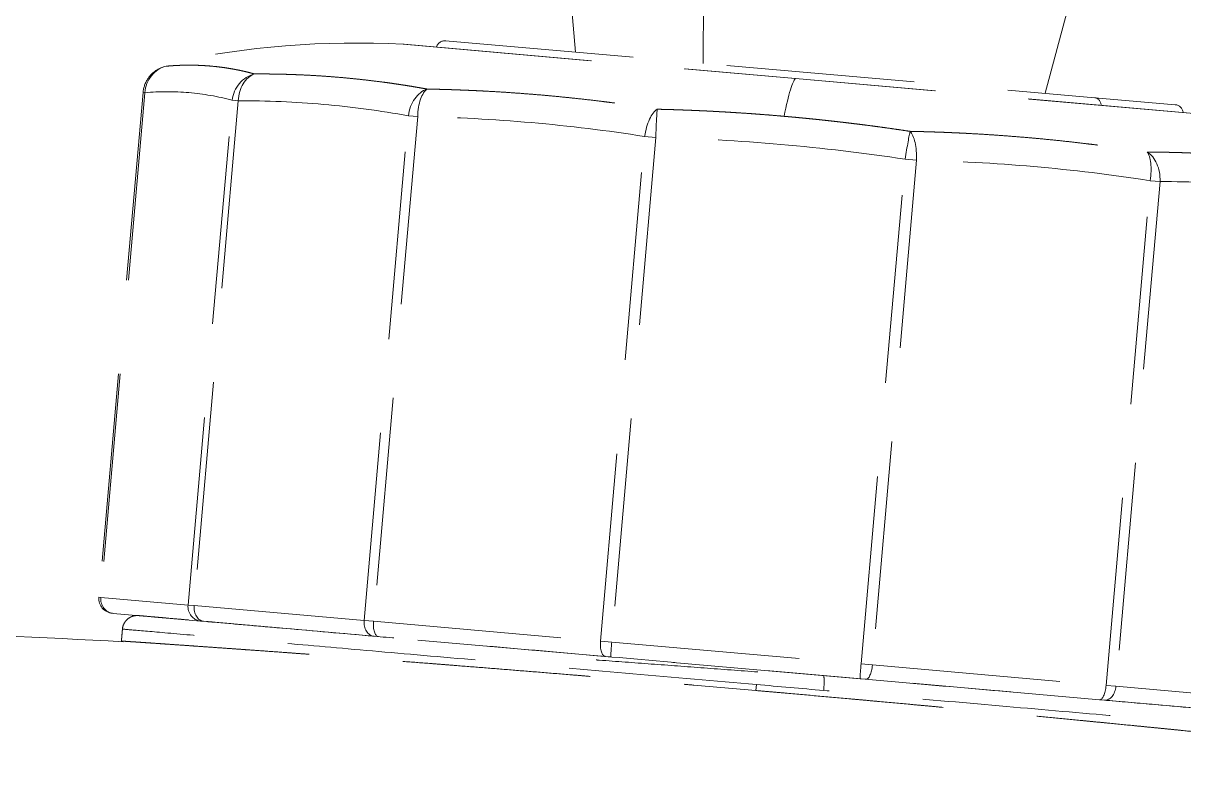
# Model space of a CAD drawing. Header units: millimetres. Extents: x 2433 to 4809, y -10272 to -6912.
# Drawn here: x 3956.96 to 3996.14, y -8228.94 to -8203.85 of the extents above; entities that cross this region are included whole.
import ezdxf

# ---------------------------------------------------------------- set-up
doc = ezdxf.new("R2010")
doc.units = ezdxf.units.MM
doc.linetypes.add('HIDDEN', pattern=[9.525, 6.35, -3.175])
doc.linetypes.add('HIDDEN2', pattern=[4.7625, 3.175, -1.5875])
doc.layers.add('HIDDEN', color=252, linetype='HIDDEN2', lineweight=13)

msp = doc.modelspace()

# ---------------------------------------------------------------- linework, layer by layer
at = {"layer": 'HIDDEN', "linetype": 'HIDDEN', "lineweight": 18, "extrusion": (-1, -2.22045e-16, 0)}
for p, q in [((3975.34, -8201.716), (3975.612, -8204.828)), ((3979.915, -8205.205), (3979.936, -8202.118)), ((3991.466, -8206.215), (3992.275, -8203.197)), ((3969.786, -8204.56), (3983.035, -8205.719)), ((3969.82, -8204.562), (3983.036, -8205.718)), ((3971.226, -8204.444), (3993.145, -8206.362)), ((3997.25, -8206.963), (3983.035, -8205.719)), ((3997.216, -8206.959), (3983.036, -8205.718)), ((3961.01, -8206.188), (3959.52, -8223.218)), ((3961.073, -8206.194), (3959.583, -8223.224)), ((3961.01, -8206.188), (3961.01, -8206.188)), ((3961.01, -8206.188), (3961.073, -8206.194)), ((3962.53, -8223.482), (3964.02, -8206.451)), ((3964.224, -8206.469), (3962.734, -8223.499)), ((3964.02, -8206.451), (3964.224, -8206.469)), ((3995.852, -8206.599), (3993.145, -8206.362)), ((3968.476, -8224.002), (3969.966, -8206.972)), ((3970.281, -8206.999), (3968.791, -8224.029)), ((3969.966, -8206.972), (3970.281, -8206.999)), ((3976.454, -8224.7), (3977.944, -8207.67)), ((3978.322, -8207.703), (3976.832, -8224.733)), ((3978.322, -8207.703), (3977.944, -8207.67)), ((3985.249, -8225.469), (3986.738, -8208.439)), ((3987.122, -8208.473), (3985.632, -8225.503)), ((3986.738, -8208.439), (3987.122, -8208.473)), ((3993.521, -8226.193), (3995.011, -8209.163)), ((3995.342, -8209.192), (3993.852, -8226.222)), ((3995.011, -8209.163), (3995.342, -8209.192)), ((3959.52, -8223.218), (3959.583, -8223.224)), ((3959.583, -8223.224), (3962.53, -8223.482)), ((3960.006, -8223.763), (3959.974, -8223.76)), ((3962.953, -8224.02), (3960.006, -8223.763)), ((3962.53, -8223.482), (3962.734, -8223.499)), ((3962.734, -8223.499), (3968.476, -8224.002)), ((3963.055, -8224.029), (3962.953, -8224.02)), ((3968.797, -8224.532), (3963.055, -8224.029)), ((3968.476, -8224.002), (3968.791, -8224.029)), ((3968.791, -8224.029), (3976.454, -8224.7)), ((3968.955, -8224.546), (3968.797, -8224.532)), ((3976.617, -8225.216), (3968.955, -8224.546)), ((3976.832, -8224.733), (3976.454, -8224.7)), ((3976.832, -8224.733), (3985.249, -8225.469)), ((3976.806, -8225.232), (3976.617, -8225.216)), ((3985.222, -8225.969), (3976.806, -8225.232)), ((3985.249, -8225.469), (3985.632, -8225.503)), ((3985.632, -8225.503), (3993.521, -8226.193)), ((3985.222, -8225.969), (3985.414, -8225.986)), ((3993.303, -8226.676), (3985.414, -8225.986)), ((3981.698, -8226.365), (3981.716, -8226.164)), ((3993.521, -8226.193), (3993.852, -8226.222)), ((3993.852, -8226.222), (4000.013, -8226.761)), ((3993.469, -8226.69), (3993.303, -8226.676)), ((3999.629, -8227.229), (3993.469, -8226.69))]:
    msp.add_line(p, q, dxfattribs=at)
at = {"layer": 'HIDDEN', "linetype": 'HIDDEN', "lineweight": 18}
for centre, radius, start, end in [((3968.204, -8234.518), 30, 86.9761, 102.1317), ((3969.733, -8205.558), 1, 85, 86.9761), ((3971.2, -8204.743), 0.3, 85, 163.42), ((3962.006, -8206.275), 1, 145.8337, 175), ((3995.826, -8206.898), 0.3, 6.58, 85), ((3960.018, -8223.262), 0.5, 175, 265)]:
    msp.add_arc(centre, radius, start, end, dxfattribs=at)
for centre, major_axis, ratio, start_param, end_param in [((3962.006, -8206.275), (-0.091, 0.996), 0.934915, 0.139478, 1.403955), ((3962.006, -8206.275), (0.827, -0.562), 0.997401, 2.387272, 3.141592), ((3964.953, -8206.533), (0.262, 0.965), 0.934915, 0.473161, 1.737638), ((3964.953, -8206.533), (-0.005, 1), 0.730097, 0.23892, 1.503397), ((3980.458, -8235.59), (-2.615, -29.886), 0.035181, 3.176082, 3.439064), ((3970.695, -8207.035), (0.178, 0.984), 0.730097, 0.373719, 1.638196), ((3970.695, -8207.035), (0.018, 1), 0.414127, 0.277636, 1.542113), ((3993.119, -8206.661), (0.026, 0.299), 0.780102, 4.914499, 6.283185), ((3978.357, -8207.706), (0.156, 0.988), 0.414127, 0.335003, 1.59948), ((3978.357, -8207.706), (0.024, 1), 0.035111, 0.304105, 1.568582), ((3986.774, -8208.442), (0.15, 0.989), 0.035111, 0.308534, 1.573011), ((3986.774, -8208.442), (0.02, 1), 0.349251, 4.688892, 5.953369), ((3994.663, -8209.132), (0.001, 1), 0.680442, 4.653824, 5.918301), ((3994.663, -8209.132), (0.154, 0.988), 0.349251, 4.735886, 6.000363), ((3960.049, -8223.265), (-0.044, -0.498), 0.936771, 4.712389, 6.283185), ((3962.996, -8223.522), (-0.044, -0.498), 0.936771, 4.712389, 6.283185), ((3963.099, -8223.531), (-0.044, -0.498), 0.731546, 4.712389, 6.283185), ((3968.84, -8224.034), (-0.044, -0.498), 0.731546, 4.712389, 6.283185), ((3968.998, -8224.047), (-0.044, -0.498), 0.414949, 4.712389, 6.283185), ((3976.66, -8224.718), (-0.044, -0.498), 0.414949, 4.712389, 6.283185), ((3976.85, -8224.734), (-0.044, -0.498), 0.035181, 4.712389, 6.283185), ((3985.266, -8225.471), (-0.044, -0.498), 0.035181, 4.712389, 6.283185), ((3985.458, -8225.488), (-0.044, -0.498), 0.349944, 0, 1.570796), ((3983.934, -8226.358), (-0.044, -0.498), 0.105138, 1.570796, 3.141593), ((3993.347, -8226.178), (-0.044, -0.498), 0.349944, 0, 1.570796), ((3993.512, -8226.192), (-0.044, -0.498), 0.681792, 0, 1.570796)]:
    msp.add_ellipse(centre, major_axis=major_axis, ratio=ratio, start_param=start_param, end_param=end_param, dxfattribs=at)
for points, knots in [([(3961.787, -8205.301), (3961.802, -8205.299), (3961.832, -8205.297), (3961.877, -8205.293), (3961.922, -8205.289), (3961.967, -8205.286), (3962.012, -8205.283), (3962.057, -8205.28), (3962.102, -8205.277), (3962.147, -8205.275), (3962.191, -8205.273), (3962.236, -8205.271), (3962.281, -8205.27), (3962.325, -8205.268), (3962.37, -8205.267), (3962.415, -8205.266), (3962.459, -8205.266), (3962.504, -8205.265), (3962.597, -8205.265), (3962.737, -8205.266), (3962.926, -8205.272), (3963.114, -8205.282), (3963.301, -8205.296), (3963.488, -8205.315), (3963.673, -8205.337), (3963.859, -8205.364), (3964.009, -8205.389), (3964.125, -8205.411), (3964.207, -8205.427), (3964.288, -8205.443), (3964.37, -8205.461), (3964.451, -8205.479), (3964.532, -8205.499), (3964.613, -8205.519), (3964.694, -8205.54), (3964.748, -8205.555), (3964.775, -8205.562)], [0, 0, 0, 0, 0.014759, 0.029506, 0.044243, 0.05897, 0.07369, 0.088402, 0.103107, 0.117807, 0.132503, 0.147195, 0.161885, 0.176573, 0.191261, 0.20595, 0.22064, 0.235333, 0.250029, 0.312597, 0.37507, 0.43753, 0.500059, 0.56257, 0.625013, 0.687472, 0.750029, 0.777777, 0.805516, 0.833253, 0.860994, 0.888747, 0.916517, 0.944311, 0.972137, 1, 1, 1, 1]), ([(3964.775, -8205.562), (3964.804, -8205.562), (3964.862, -8205.562), (3964.949, -8205.562), (3965.036, -8205.562), (3965.122, -8205.562), (3965.209, -8205.563), (3965.295, -8205.563), (3965.382, -8205.564), (3965.468, -8205.566), (3965.554, -8205.567), (3965.641, -8205.569), (3965.727, -8205.571), (3965.813, -8205.573), (3965.899, -8205.576), (3965.985, -8205.579), (3966.072, -8205.582), (3966.158, -8205.585), (3966.337, -8205.592), (3966.61, -8205.605), (3966.976, -8205.626), (3967.34, -8205.652), (3967.705, -8205.682), (3968.069, -8205.716), (3968.432, -8205.754), (3968.795, -8205.796), (3969.09, -8205.834), (3969.318, -8205.865), (3969.478, -8205.888), (3969.638, -8205.911), (3969.798, -8205.936), (3969.958, -8205.961), (3970.119, -8205.987), (3970.279, -8206.015), (3970.439, -8206.043), (3970.545, -8206.062), (3970.599, -8206.072)], [0, 0, 0, 0, 0.014755, 0.0295, 0.044234, 0.058958, 0.073674, 0.088383, 0.103085, 0.117782, 0.132474, 0.147163, 0.161849, 0.176534, 0.191218, 0.205903, 0.22059, 0.235279, 0.249971, 0.312524, 0.374981, 0.437426, 0.499941, 0.562466, 0.624924, 0.687398, 0.749971, 0.777727, 0.805473, 0.833216, 0.860964, 0.888723, 0.916499, 0.9443, 0.972131, 1, 1, 1, 1]), ([(3964.02, -8206.451), (3963.537, -8206.32), (3963.049, -8206.235), (3962.066, -8206.149), (3961.571, -8206.148), (3961.073, -8206.194)], [0, 0, 0, 0, 0.5, 0.5, 1, 1, 1, 1]), ([(3970.599, -8206.072), (3970.637, -8206.072), (3970.714, -8206.074), (3970.829, -8206.076), (3970.945, -8206.079), (3971.06, -8206.081), (3971.175, -8206.085), (3971.29, -8206.088), (3971.405, -8206.091), (3971.52, -8206.095), (3971.634, -8206.099), (3971.749, -8206.104), (3971.864, -8206.108), (3971.978, -8206.113), (3972.093, -8206.118), (3972.208, -8206.123), (3972.322, -8206.128), (3972.437, -8206.134), (3972.676, -8206.147), (3973.039, -8206.167), (3973.526, -8206.199), (3974.013, -8206.236), (3974.499, -8206.276), (3974.985, -8206.321), (3975.47, -8206.369), (3975.955, -8206.422), (3976.349, -8206.469), (3976.654, -8206.507), (3976.869, -8206.534), (3977.083, -8206.563), (3977.298, -8206.592), (3977.512, -8206.622), (3977.726, -8206.653), (3977.941, -8206.685), (3978.155, -8206.718), (3978.298, -8206.74), (3978.37, -8206.752)], [0, 0, 0, 0, 0.014755, 0.0295, 0.044234, 0.058958, 0.073674, 0.088383, 0.103085, 0.117782, 0.132474, 0.147163, 0.161849, 0.176534, 0.191218, 0.205903, 0.22059, 0.235279, 0.249971, 0.312524, 0.374981, 0.437426, 0.499941, 0.562466, 0.624924, 0.687398, 0.749971, 0.777727, 0.805473, 0.833216, 0.860964, 0.888723, 0.916499, 0.9443, 0.972131, 1, 1, 1, 1]), ([(3969.966, -8206.972), (3969.018, -8206.8), (3968.064, -8206.674), (3966.148, -8206.506), (3965.188, -8206.464), (3964.224, -8206.469)], [0, 0, 0, 0, 0.5, 0.5, 1, 1, 1, 1]), ([(3978.37, -8206.752), (3978.412, -8206.753), (3978.496, -8206.755), (3978.623, -8206.758), (3978.749, -8206.761), (3978.875, -8206.765), (3979.001, -8206.769), (3979.127, -8206.774), (3979.253, -8206.778), (3979.379, -8206.783), (3979.505, -8206.788), (3979.631, -8206.793), (3979.757, -8206.799), (3979.883, -8206.804), (3980.009, -8206.81), (3980.134, -8206.816), (3980.26, -8206.823), (3980.386, -8206.83), (3980.549, -8206.839), (3980.75, -8206.85), (3980.988, -8206.865), (3981.225, -8206.88), (3981.463, -8206.896), (3981.7, -8206.913), (3981.938, -8206.931), (3982.175, -8206.95), (3982.412, -8206.969), (3982.571, -8206.983), (3982.65, -8206.99)], [0, 0, 0, 0, 0.029514, 0.059006, 0.088477, 0.11793, 0.147365, 0.176786, 0.206194, 0.235591, 0.264979, 0.29436, 0.323736, 0.353109, 0.382481, 0.411855, 0.441231, 0.470612, 0.500001, 0.555645, 0.611232, 0.666779, 0.722298, 0.777805, 0.833314, 0.88884, 0.944397, 1, 1, 1, 1]), ([(3977.944, -8207.67), (3976.676, -8207.47), (3975.402, -8207.316), (3972.845, -8207.092), (3971.565, -8207.022), (3970.281, -8206.999)], [0, 0, 0, 0, 0.5, 0.5, 1, 1, 1, 1]), ([(3982.65, -8206.99), (3982.694, -8206.994), (3982.783, -8207.002), (3982.917, -8207.014), (3983.05, -8207.026), (3983.184, -8207.039), (3983.317, -8207.052), (3983.45, -8207.065), (3983.583, -8207.078), (3983.716, -8207.092), (3983.85, -8207.105), (3983.983, -8207.12), (3984.116, -8207.134), (3984.249, -8207.149), (3984.382, -8207.164), (3984.515, -8207.179), (3984.649, -8207.194), (3984.816, -8207.214), (3985.018, -8207.239), (3985.254, -8207.268), (3985.49, -8207.298), (3985.726, -8207.329), (3985.962, -8207.361), (3986.198, -8207.394), (3986.433, -8207.428), (3986.67, -8207.463), (3986.827, -8207.486), (3986.906, -8207.498)], [0, 0, 0, 0, 0.031282, 0.062547, 0.093799, 0.125039, 0.156271, 0.187497, 0.21872, 0.249942, 0.281166, 0.312394, 0.343629, 0.374873, 0.40613, 0.437402, 0.468691, 0.499999, 0.555503, 0.610988, 0.666468, 0.721956, 0.777467, 0.833014, 0.88861, 0.944267, 1, 1, 1, 1]), ([(3986.738, -8208.439), (3985.345, -8208.228), (3983.946, -8208.063), (3981.138, -8207.817), (3979.731, -8207.737), (3978.322, -8207.703)], [0, 0, 0, 0, 0.5, 0.5, 1, 1, 1, 1]), ([(3986.906, -8207.498), (3986.945, -8207.499), (3987.024, -8207.501), (3987.142, -8207.503), (3987.261, -8207.506), (3987.379, -8207.509), (3987.497, -8207.513), (3987.615, -8207.516), (3987.733, -8207.52), (3987.851, -8207.524), (3987.969, -8207.528), (3988.087, -8207.533), (3988.205, -8207.538), (3988.323, -8207.543), (3988.44, -8207.548), (3988.558, -8207.553), (3988.676, -8207.559), (3988.794, -8207.565), (3989.04, -8207.578), (3989.413, -8207.6), (3989.914, -8207.633), (3990.415, -8207.671), (3990.915, -8207.712), (3991.416, -8207.758), (3991.915, -8207.808), (3992.415, -8207.862), (3992.822, -8207.91), (3993.136, -8207.949), (3993.357, -8207.977), (3993.579, -8208.006), (3993.8, -8208.036), (3994.021, -8208.066), (3994.242, -8208.098), (3994.464, -8208.131), (3994.685, -8208.164), (3994.833, -8208.187), (3994.907, -8208.198)], [0, 0, 0, 0, 0.014759, 0.029506, 0.044243, 0.05897, 0.07369, 0.088402, 0.103107, 0.117807, 0.132503, 0.147195, 0.161885, 0.176573, 0.191261, 0.20595, 0.22064, 0.235333, 0.250029, 0.312597, 0.37507, 0.43753, 0.500059, 0.56257, 0.625013, 0.687472, 0.750029, 0.777777, 0.805516, 0.833253, 0.860994, 0.888747, 0.916517, 0.944311, 0.972137, 1, 1, 1, 1]), ([(3995.011, -8209.163), (3993.706, -8208.959), (3992.395, -8208.802), (3989.763, -8208.572), (3988.443, -8208.499), (3987.122, -8208.473)], [0, 0, 0, 0, 0.5, 0.5, 1, 1, 1, 1]), ([(3994.907, -8208.198), (3994.937, -8208.198), (3994.999, -8208.198), (3995.091, -8208.199), (3995.184, -8208.199), (3995.276, -8208.2), (3995.368, -8208.201), (3995.46, -8208.203), (3995.552, -8208.204), (3995.644, -8208.206), (3995.737, -8208.208), (3995.829, -8208.21), (3995.921, -8208.213), (3996.012, -8208.215), (3996.104, -8208.218), (3996.196, -8208.222), (3996.288, -8208.225), (3996.38, -8208.229), (3996.572, -8208.237), (3996.864, -8208.252), (3997.255, -8208.275), (3997.646, -8208.303), (3998.037, -8208.335), (3998.427, -8208.372), (3998.818, -8208.412), (3999.208, -8208.457), (3999.526, -8208.497), (3999.771, -8208.529), (3999.944, -8208.553), (4000.117, -8208.578), (4000.29, -8208.604), (4000.463, -8208.63), (4000.636, -8208.657), (4000.809, -8208.686), (4000.982, -8208.715), (4001.097, -8208.735), (4001.155, -8208.745)], [0, 0, 0, 0, 0.014755, 0.0295, 0.044234, 0.058958, 0.073674, 0.088383, 0.103085, 0.117782, 0.132474, 0.147163, 0.161849, 0.176534, 0.191218, 0.205903, 0.22059, 0.235279, 0.249971, 0.312524, 0.374981, 0.437426, 0.499941, 0.562466, 0.624924, 0.687398, 0.749971, 0.777727, 0.805473, 0.833216, 0.860964, 0.888723, 0.916499, 0.9443, 0.972131, 1, 1, 1, 1]), ([(4001.503, -8209.731), (4000.485, -8209.553), (3999.461, -8209.42), (3997.406, -8209.241), (3996.375, -8209.193), (3995.342, -8209.192)], [0, 0, 0, 0, 0.5, 0.5, 1, 1, 1, 1]), ([(3960.343, -8224.719), (3957.601, -8224.574), (3950.434, -8224.25), (3938.042, -8223.981), (3926.549, -8223.956), (3919.491, -8224.156), (3917.649, -8224.221)], [0, 0, 0, 0, 0.192828, 0.503966, 0.870556, 1, 1, 1, 1]), ([(3960.857, -8223.837), (3960.792, -8223.832), (3960.697, -8223.842), (3960.575, -8223.892), (3960.489, -8223.949), (3960.418, -8224.023), (3960.347, -8224.135), (3960.321, -8224.227), (3960.315, -8224.292)], [0, 0, 0, 0, 0.239618, 0.368427, 0.499926, 0.631436, 0.760272, 1, 1, 1, 1]), ([(3960.857, -8223.837), (3960.86, -8223.837), (3960.898, -8223.841), (3961.04, -8223.853), (3961.145, -8223.862), (3961.354, -8223.881), (3961.433, -8223.887), (3961.605, -8223.903), (3961.698, -8223.911), (3962.015, -8223.938), (3962.265, -8223.96), (3962.549, -8223.985)], [0, 0, 0, 0, 0.246673, 0.246673, 0.492738, 0.492738, 0.61577, 0.61577, 0.738802, 0.738802, 1, 1, 1, 1]), ([(3963.153, -8224.038), (3963.229, -8224.045), (3963.307, -8224.051), (3963.713, -8224.087), (3964.073, -8224.119), (3964.846, -8224.186), (3965.257, -8224.222), (3966.565, -8224.337), (3967.535, -8224.421), (3969.144, -8224.562), (3969.7, -8224.611), (3970.842, -8224.711), (3971.429, -8224.762), (3972.636, -8224.868), (3973.255, -8224.922), (3974.527, -8225.033), (3975.182, -8225.09), (3977.156, -8225.263), (3978.495, -8225.38), (3980.537, -8225.559), (3981.225, -8225.619), (3982.607, -8225.74), (3983.294, -8225.8), (3983.978, -8225.86)], [0, 0, 0, 0, 0.019848, 0.019848, 0.101527, 0.101527, 0.183207, 0.183207, 0.346565, 0.346565, 0.428245, 0.428245, 0.509924, 0.509924, 0.591603, 0.591603, 0.673283, 0.673283, 0.836641, 0.836641, 0.918321, 0.918321, 1, 1, 1, 1]), ([(3981.716, -8226.164), (3980.313, -8226.041), (3977.529, -8225.798), (3973.471, -8225.443), (3969.744, -8225.117), (3966.493, -8224.832), (3963.796, -8224.596), (3961.822, -8224.423), (3960.59, -8224.316), (3960.314, -8224.292), (3960.315, -8224.292)], [0, 0, 0, 0, 0.125095, 0.25019, 0.375285, 0.500381, 0.625476, 0.750571, 0.875666, 1, 1, 1, 1]), ([(3960.279, -8224.696), (3960.279, -8224.696), (3960.279, -8224.696), (3960.279, -8224.696), (3960.286, -8224.697), (3960.311, -8224.698), (3960.322, -8224.699), (3960.347, -8224.701), (3960.362, -8224.702), (3960.414, -8224.705), (3960.456, -8224.708), (3960.534, -8224.713), (3960.561, -8224.715), (3960.621, -8224.719), (3960.686, -8224.723), (3960.759, -8224.728), (3960.836, -8224.733), (3960.876, -8224.736), (3961.004, -8224.745), (3961.191, -8224.757), (3961.41, -8224.772), (3961.586, -8224.784), (3961.647, -8224.789), (3961.773, -8224.797), (3961.838, -8224.802), (3962.039, -8224.816), (3962.18, -8224.825), (3962.405, -8224.841), (3962.482, -8224.846), (3962.639, -8224.857), (3962.72, -8224.863), (3962.968, -8224.88), (3963.141, -8224.892), (3963.502, -8224.918), (3963.69, -8224.931), (3963.982, -8224.952), (3964.082, -8224.959), (3964.284, -8224.973), (3964.387, -8224.981), (3964.7, -8225.003), (3965.131, -8225.034), (3965.588, -8225.067), (3965.941, -8225.093), (3966.06, -8225.102), (3966.302, -8225.12), (3966.424, -8225.129), (3966.796, -8225.156), (3967.05, -8225.175), (3967.44, -8225.204), (3967.571, -8225.214), (3967.837, -8225.234), (3968.106, -8225.254), (3968.379, -8225.275), (3968.656, -8225.296), (3968.796, -8225.307), (3969.219, -8225.339), (3969.505, -8225.361), (3970.087, -8225.406), (3970.383, -8225.429), (3970.833, -8225.464), (3970.985, -8225.476), (3971.29, -8225.5), (3971.443, -8225.512), (3971.908, -8225.549), (3972.221, -8225.573), (3972.855, -8225.624), (3973.176, -8225.65), (3973.824, -8225.702), (3974.151, -8225.728), (3974.812, -8225.782), (3975.145, -8225.81), (3975.649, -8225.851), (3975.817, -8225.865), (3976.155, -8225.893), (3976.325, -8225.907), (3976.835, -8225.949), (3977.177, -8225.978), (3977.864, -8226.036), (3978.209, -8226.065), (3978.729, -8226.109), (3978.903, -8226.124), (3979.251, -8226.154), (3979.425, -8226.168), (3980.297, -8226.243), (3980.996, -8226.304), (3981.698, -8226.365)], [0, 0, 0, 0, 0.000275, 0.000275, 0.031516, 0.031516, 0.047137, 0.047137, 0.062758, 0.062758, 0.093999, 0.093999, 0.10962, 0.10962, 0.12524, 0.140861, 0.140861, 0.156482, 0.156482, 0.187723, 0.218965, 0.218965, 0.234585, 0.234585, 0.250206, 0.250206, 0.281447, 0.281447, 0.297068, 0.297068, 0.312689, 0.312689, 0.34393, 0.34393, 0.375172, 0.375172, 0.390792, 0.390792, 0.406413, 0.406413, 0.437655, 0.468896, 0.468896, 0.484517, 0.484517, 0.500137, 0.500137, 0.531379, 0.531379, 0.546999, 0.546999, 0.56262, 0.578241, 0.578241, 0.593862, 0.593862, 0.625103, 0.625103, 0.656344, 0.656344, 0.671965, 0.671965, 0.687586, 0.687586, 0.718827, 0.718827, 0.750069, 0.750069, 0.78131, 0.78131, 0.812552, 0.812552, 0.828172, 0.828172, 0.843793, 0.843793, 0.875034, 0.875034, 0.906276, 0.906276, 0.921896, 0.921896, 0.937517, 0.937517, 1, 1, 1, 1]), ([(3976.305, -8225.333), (3976.341, -8225.335), (3976.377, -8225.338), (3976.994, -8225.384), (3977.579, -8225.427), (3978.759, -8225.515), (3979.354, -8225.559), (3980.555, -8225.648), (3981.16, -8225.693), (3981.77, -8225.739)], [0, 0, 0, 0, 0.020408, 0.020408, 0.346939, 0.346939, 0.673469, 0.673469, 1, 1, 1, 1]), ([(3983.978, -8225.86), (3984.661, -8225.92), (3985.341, -8225.979), (3986.694, -8226.098), (3987.36, -8226.156), (3989.316, -8226.327), (3990.57, -8226.437), (3992.378, -8226.595), (3992.97, -8226.647), (3994.105, -8226.746), (3994.65, -8226.794), (3996.219, -8226.931), (3997.181, -8227.015), (3998.538, -8227.134), (3998.988, -8227.173), (3999.402, -8227.209)], [0, 0, 0, 0, 0.109559, 0.109559, 0.219118, 0.219118, 0.438236, 0.438236, 0.547795, 0.547795, 0.657354, 0.657354, 0.876472, 0.876472, 1, 1, 1, 1]), ([(3981.698, -8226.365), (3981.874, -8226.381), (3982.049, -8226.396), (3982.399, -8226.427), (3982.575, -8226.442), (3983.1, -8226.489), (3983.798, -8226.551), (3984.492, -8226.613), (3985.012, -8226.66), (3985.185, -8226.675), (3985.53, -8226.706), (3985.702, -8226.722), (3986.218, -8226.769), (3986.56, -8226.8), (3987.07, -8226.847), (3987.24, -8226.863), (3987.578, -8226.894), (3987.746, -8226.909), (3988.249, -8226.956), (3988.582, -8226.987), (3989.242, -8227.049), (3989.733, -8227.095), (3990.216, -8227.141), (3990.536, -8227.171), (3990.696, -8227.186), (3991.171, -8227.231), (3991.795, -8227.291), (3992.404, -8227.35), (3992.855, -8227.394), (3993.004, -8227.408), (3993.3, -8227.437), (3993.447, -8227.451), (3993.884, -8227.494), (3994.171, -8227.522), (3994.593, -8227.564), (3994.733, -8227.578), (3995.009, -8227.605), (3995.283, -8227.632), (3995.551, -8227.659), (3995.816, -8227.685), (3995.948, -8227.699), (3996.337, -8227.738), (3996.844, -8227.789), (3997.326, -8227.838), (3997.679, -8227.873), (3997.795, -8227.885), (3998.024, -8227.909), (3998.137, -8227.92), (3998.47, -8227.954), (3998.686, -8227.977), (3998.999, -8228.009), (3999.102, -8228.02), (3999.304, -8228.04), (3999.403, -8228.051), (3999.695, -8228.081), (3999.882, -8228.101), (4000.243, -8228.138), (4000.415, -8228.156), (4000.663, -8228.182), (4000.744, -8228.191), (4000.902, -8228.208), (4000.979, -8228.216), (4001.204, -8228.239), (4001.346, -8228.255), (4001.614, -8228.283), (4001.741, -8228.296), (4001.918, -8228.315), (4001.975, -8228.322), (4002.085, -8228.333), (4002.139, -8228.339), (4002.292, -8228.355), (4002.385, -8228.365), (4002.513, -8228.379), (4002.553, -8228.383), (4002.63, -8228.392), (4002.703, -8228.399), (4002.767, -8228.406), (4002.827, -8228.413), (4002.855, -8228.416), (4002.932, -8228.424), (4003.018, -8228.433), (4003.07, -8228.439), (4003.097, -8228.442), (4003.104, -8228.443), (4003.113, -8228.444), (4003.115, -8228.444), (4003.116, -8228.444)], [0, 0, 0, 0, 0.015632, 0.015632, 0.031265, 0.031265, 0.062529, 0.093794, 0.093794, 0.109426, 0.109426, 0.125058, 0.125058, 0.156323, 0.156323, 0.171955, 0.171955, 0.187587, 0.187587, 0.218852, 0.218852, 0.250116, 0.265748, 0.265748, 0.281381, 0.281381, 0.312645, 0.34391, 0.34391, 0.359542, 0.359542, 0.375174, 0.375174, 0.406439, 0.406439, 0.422071, 0.422071, 0.437703, 0.453335, 0.453335, 0.468968, 0.468968, 0.500232, 0.531497, 0.531497, 0.547129, 0.547129, 0.562761, 0.562761, 0.594026, 0.594026, 0.609658, 0.609658, 0.62529, 0.62529, 0.656555, 0.656555, 0.687819, 0.687819, 0.703452, 0.703452, 0.719084, 0.719084, 0.750348, 0.750348, 0.781613, 0.781613, 0.797245, 0.797245, 0.812877, 0.812877, 0.844142, 0.844142, 0.859774, 0.859774, 0.875406, 0.891039, 0.891039, 0.906671, 0.906671, 0.937935, 0.9692, 0.9692, 0.984832, 0.984832, 1, 1, 1, 1]), ([(4003.151, -8228.039), (4003.151, -8228.039), (4003.15, -8228.039), (4002.868, -8228.015), (4001.648, -8227.908), (3999.643, -8227.732), (3996.966, -8227.498), (3993.703, -8227.213), (3989.956, -8226.885), (3986.664, -8226.597), (3984.631, -8226.419), (3983.987, -8226.363)], [0, 0, 0, 0, 0.000739, 0.13468, 0.268621, 0.402563, 0.536504, 0.670445, 0.804386, 0.938327, 1, 1, 1, 1]), ([(4033.775, -8236.886), (4033.66, -8236.873), (4033.431, -8236.847), (4033.087, -8236.809), (4032.742, -8236.77), (4032.398, -8236.732), (4032.053, -8236.694), (4031.709, -8236.656), (4031.364, -8236.619), (4031.019, -8236.581), (4030.674, -8236.544), (4030.329, -8236.506), (4029.983, -8236.469), (4029.638, -8236.432), (4029.292, -8236.395), (4028.947, -8236.359), (4028.601, -8236.322), (4028.255, -8236.286), (4027.908, -8236.249), (4027.562, -8236.213), (4027.264, -8236.182), (4026.98, -8236.153), (4026.678, -8236.121), (4026.275, -8236.079), (4025.771, -8236.028), (4025.165, -8235.966), (4024.459, -8235.894), (4023.65, -8235.812), (4022.739, -8235.721), (4021.726, -8235.621), (4020.304, -8235.481), (4018.499, -8235.306), (4016.336, -8235.101), (4014.147, -8234.896), (4011.933, -8234.691), (4009.707, -8234.484), (4007.418, -8234.271), (4005.069, -8234.054), (4002.66, -8233.831), (4000.251, -8233.609), (3997.844, -8233.387), (3995.44, -8233.167), (3993.04, -8232.947), (3990.643, -8232.729), (3988.251, -8232.513), (3985.863, -8232.299), (3983.479, -8232.087), (3981.542, -8231.917), (3979.897, -8231.774), (3978.39, -8231.643), (3976.424, -8231.473), (3973.996, -8231.266), (3971.102, -8231.021), (3968.175, -8230.775), (3964.748, -8230.49), (3960.349, -8230.125), (3956.312, -8229.792), (3953.256, -8229.541), (3951.802, -8229.421), (3950.336, -8229.301), (3948.862, -8229.18), (3947.387, -8229.06), (3945.922, -8228.94), (3944.462, -8228.823), (3942.999, -8228.707), (3941.439, -8228.586), (3939.872, -8228.466), (3938.389, -8228.354), (3937.164, -8228.264), (3936.197, -8228.194), (3935.486, -8228.143), (3934.897, -8228.101), (3934.346, -8228.062), (3933.746, -8228.02), (3933.147, -8227.979), (3932.548, -8227.938), (3931.949, -8227.898), (3931.351, -8227.857), (3930.753, -8227.818), (3930.155, -8227.778), (3929.558, -8227.74), (3928.961, -8227.701), (3928.563, -8227.676), (3928.364, -8227.663)], [0, 0, 0, 0, 0.003281, 0.006564, 0.009847, 0.013131, 0.016416, 0.019702, 0.022988, 0.026276, 0.029564, 0.032853, 0.036143, 0.039434, 0.042725, 0.046019, 0.049313, 0.052609, 0.055907, 0.059206, 0.062506, 0.064428, 0.067306, 0.071141, 0.075936, 0.081693, 0.088416, 0.096107, 0.104767, 0.1144, 0.125, 0.145345, 0.165834, 0.18664, 0.207702, 0.22888, 0.249995, 0.272859, 0.295713, 0.318553, 0.341371, 0.36416, 0.386914, 0.409625, 0.432291, 0.45491, 0.477487, 0.500036, 0.509962, 0.524224, 0.542838, 0.565827, 0.593224, 0.625058, 0.648979, 0.690618, 0.750053, 0.763742, 0.777533, 0.791423, 0.805433, 0.819477, 0.833379, 0.847143, 0.861035, 0.87501, 0.891555, 0.905627, 0.917249, 0.92643, 0.933176, 0.937495, 0.943195, 0.948888, 0.954576, 0.960262, 0.965947, 0.97163, 0.97731, 0.982987, 0.988661, 0.994332, 1, 1, 1, 1]), ([(3928.454, -8227.486), (3928.553, -8227.492), (3928.749, -8227.505), (3929.039, -8227.523), (3929.324, -8227.541), (3929.602, -8227.558), (3929.874, -8227.576), (3930.14, -8227.593), (3930.399, -8227.609), (3930.653, -8227.626), (3930.9, -8227.642), (3931.141, -8227.658), (3931.376, -8227.673), (3931.605, -8227.688), (3931.828, -8227.703), (3932.045, -8227.717), (3932.255, -8227.731), (3932.46, -8227.745), (3932.659, -8227.758), (3932.851, -8227.771), (3933.038, -8227.784), (3933.218, -8227.796), (3933.393, -8227.808), (3933.561, -8227.82), (3933.724, -8227.831), (3933.881, -8227.841), (3934.031, -8227.852), (3934.176, -8227.862), (3934.315, -8227.871), (3934.448, -8227.881), (3934.575, -8227.889), (3934.696, -8227.898), (3934.812, -8227.906), (3934.921, -8227.914), (3935.207, -8227.933), (3935.665, -8227.966), (3936.29, -8228.01), (3936.899, -8228.054), (3937.489, -8228.096), (3938.063, -8228.138), (3938.618, -8228.179), (3939.157, -8228.219), (3939.679, -8228.258), (3940.183, -8228.296), (3940.671, -8228.333), (3941.142, -8228.369), (3941.757, -8228.416), (3942.507, -8228.474), (3943.384, -8228.542), (3944.105, -8228.599), (3944.68, -8228.645), (3945.119, -8228.68), (3945.546, -8228.714), (3945.959, -8228.747), (3946.36, -8228.779), (3946.747, -8228.811), (3947.123, -8228.841), (3947.486, -8228.871), (3947.836, -8228.9), (3948.398, -8228.945), (3949.168, -8229.009), (3950.145, -8229.088), (3951.104, -8229.167), (3952.044, -8229.244), (3952.965, -8229.32), (3953.869, -8229.394), (3955.041, -8229.49), (3956.47, -8229.607), (3958.143, -8229.745), (3959.762, -8229.878), (3961.587, -8230.029), (3963.603, -8230.196), (3965.8, -8230.378), (3967.616, -8230.529), (3969.075, -8230.651), (3970.199, -8230.745), (3971.303, -8230.838), (3972.39, -8230.93), (3973.463, -8231.021), (3974.455, -8231.105), (3975.369, -8231.183), (3976.204, -8231.254), (3977.03, -8231.325), (3977.85, -8231.396), (3978.667, -8231.467), (3979.483, -8231.537), (3980.3, -8231.608), (3981.282, -8231.694), (3982.427, -8231.794), (3983.734, -8231.91), (3985.045, -8232.026), (3986.37, -8232.144), (3987.525, -8232.248), (3988.505, -8232.336), (3989.305, -8232.408), (3990.113, -8232.481), (3990.929, -8232.555), (3991.754, -8232.63), (3992.591, -8232.706), (3993.439, -8232.784), (3994.427, -8232.874), (3995.56, -8232.978), (3996.844, -8233.096), (3998.159, -8233.217), (3999.509, -8233.341), (4001.481, -8233.523), (4004.137, -8233.769), (4006.872, -8234.023), (4009.101, -8234.23), (4010.547, -8234.365), (4011.817, -8234.483), (4012.912, -8234.584), (4013.957, -8234.682), (4014.959, -8234.775), (4015.931, -8234.867), (4016.983, -8234.966), (4018.117, -8235.074), (4019.335, -8235.192), (4020.358, -8235.291), (4021.165, -8235.371), (4021.737, -8235.427), (4022.332, -8235.487), (4022.952, -8235.549), (4023.595, -8235.614), (4024.262, -8235.681), (4024.954, -8235.752), (4025.671, -8235.826), (4026.412, -8235.903), (4026.993, -8235.964), (4027.415, -8236.008), (4027.679, -8236.036), (4027.971, -8236.067), (4028.292, -8236.101), (4028.641, -8236.138), (4029.019, -8236.178), (4029.425, -8236.222), (4029.861, -8236.269), (4030.325, -8236.319), (4030.819, -8236.373), (4031.342, -8236.431), (4031.894, -8236.492), (4032.476, -8236.556), (4033.088, -8236.625), (4033.506, -8236.672), (4033.719, -8236.696)], [0, 0, 0, 0, 0.002823, 0.005587, 0.008292, 0.010937, 0.013524, 0.016052, 0.018521, 0.020931, 0.023283, 0.025576, 0.027811, 0.029988, 0.032107, 0.034168, 0.036172, 0.038117, 0.040006, 0.041836, 0.04361, 0.045326, 0.046986, 0.048589, 0.050135, 0.051624, 0.053057, 0.054434, 0.055754, 0.057018, 0.058227, 0.059379, 0.060476, 0.061517, 0.062503, 0.068621, 0.07457, 0.080351, 0.085965, 0.091412, 0.096695, 0.101814, 0.10677, 0.111564, 0.116198, 0.120673, 0.12499, 0.13373, 0.142059, 0.149983, 0.154282, 0.158455, 0.162505, 0.166432, 0.170237, 0.173922, 0.177486, 0.180932, 0.184261, 0.187474, 0.196934, 0.206214, 0.215314, 0.224238, 0.232986, 0.24156, 0.249963, 0.266367, 0.282243, 0.297602, 0.312462, 0.334181, 0.354986, 0.374969, 0.385842, 0.396496, 0.406957, 0.417254, 0.427417, 0.437479, 0.445493, 0.453404, 0.461233, 0.469005, 0.476743, 0.48447, 0.492211, 0.49999, 0.512416, 0.524782, 0.537188, 0.549729, 0.562501, 0.570038, 0.577629, 0.585285, 0.593022, 0.60085, 0.608784, 0.616834, 0.62501, 0.636907, 0.649085, 0.661566, 0.674372, 0.687518, 0.717735, 0.750023, 0.765462, 0.781272, 0.791239, 0.80165, 0.812519, 0.821012, 0.830249, 0.840248, 0.851029, 0.86261, 0.875007, 0.880227, 0.88567, 0.891338, 0.897234, 0.90336, 0.909717, 0.916307, 0.923133, 0.930196, 0.937497, 0.939745, 0.942263, 0.94505, 0.948107, 0.951437, 0.95504, 0.958918, 0.963072, 0.967504, 0.972214, 0.977206, 0.982479, 0.988035, 0.993875, 1, 1, 1, 1])]:
    msp.add_open_spline(points, degree=3, knots=knots, dxfattribs=at)
for points, degree in [([(3960.315, -8224.292), (3960.279, -8224.699)], 1), ([(3983.987, -8226.363), (3983.232, -8226.297), (3982.472, -8226.23), (3981.716, -8226.164)], 3)]:
    msp.add_open_spline(points, degree=degree, dxfattribs=at)

doc.saveas('drawing.dxf')
